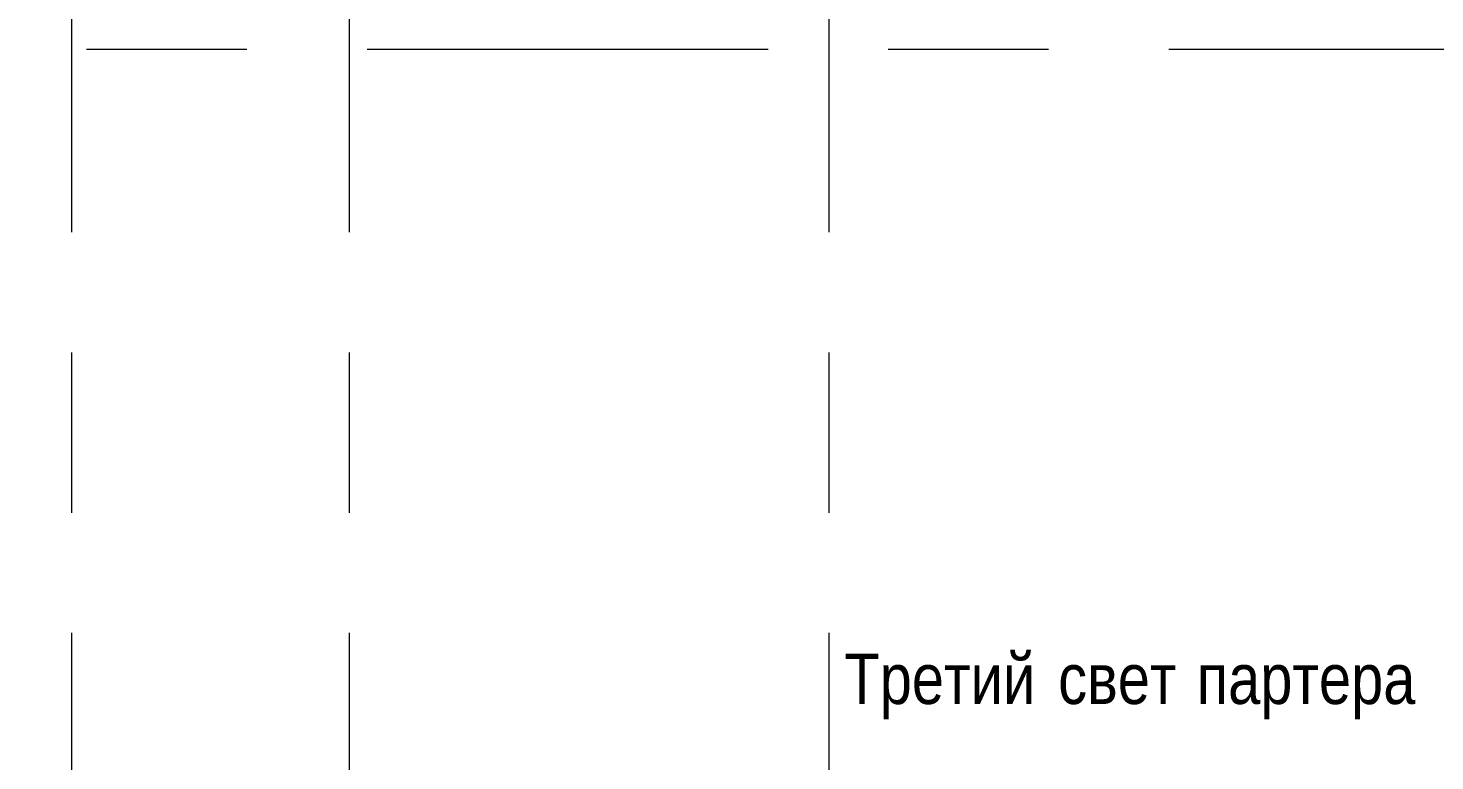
# Model space of a CAD drawing. Header units: millimetres. Extents: x 48966 to 294585, y -43515 to 30344.
# Drawn here: x 212034 to 223176, y -3219 to 2588 of the extents above; entities that cross this region are included whole.
import ezdxf

# ---------------------------------------------------------------- set-up
doc = ezdxf.new("R2010")
doc.units = ezdxf.units.MM
doc.linetypes.add('Осевые', pattern=[6350, 1270, -952.5, 3175, -952.5])
doc.layers.add('Оси-2', color=7, linetype='Осевые', lineweight=9)
doc.layers.add('Текстовые примечания', color=7, linetype='Continuous', lineweight=9)
doc.styles.add('Arial Narrow_2', font='Arial Narrow.ttf', dxfattribs={"height": 400})

msp = doc.modelspace()

# ---------------------------------------------------------------- linework, layer by layer
at = {"layer": 'Оси-2'}
for p, q in [((212376.7, 25417.1), (212376.7, -41737.8)), ((214576.7, 25417.1), (214576.7, -41737.8)), ((218376.7, 25417.1), (218376.7, -41737.8)), ((258216.7, 2417.1), (199731.8, 2417.1))]:
    msp.add_line(p, q, dxfattribs=at)

# ---------------------------------------------------------------- texts
at = {"layer": 'Текстовые примечания', "char_height": 400, "attachment_point": 1, "style": 'Arial Narrow_2'}
for s, insert, width in [('Третий', (218499, -2368.2), 1891.983), ('\\fArial Narrow|b0|i0|c204|p34|; ', (220060, -2368.2), 160.337), ('\\fArial Narrow|b0|i0|c204|p34|; ', (221158, -2368.2), 160.337), ('\\fArial Narrow|b0|i0|c204|p34|; ', (223076.3, -2368.2), 160.338), ('свет', (220192.3, -2368.2), 1170.464), ('партера', (221290.3, -2368.2), 2164.556)]:
    msp.add_mtext(s, dxfattribs=dict(at, insert=insert, width=width))

doc.saveas('drawing.dxf')
